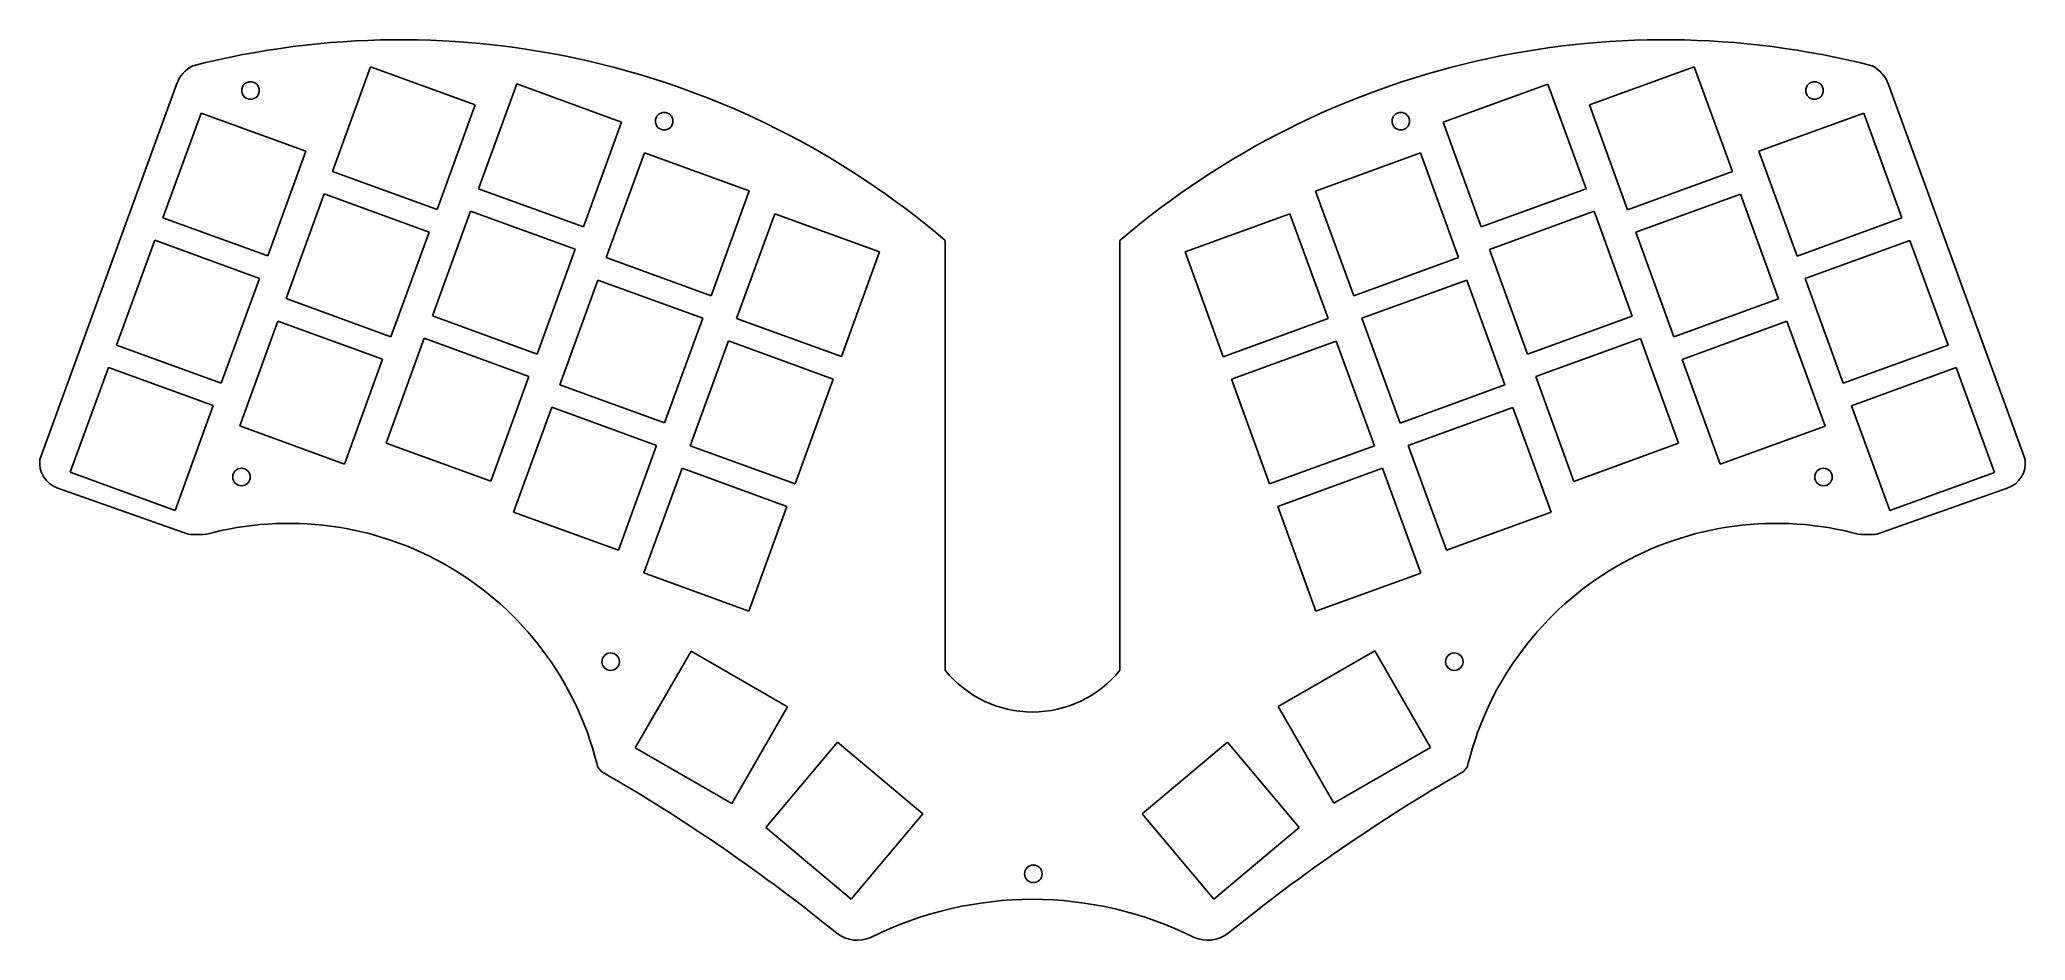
# Model space of a CAD drawing. Header units: millimetres. Extents: x 24 to 273, y -168 to -55.
import ezdxf

# ---------------------------------------------------------------- set-up
doc = ezdxf.new("R2010")
doc.units = ezdxf.units.MM
doc.layers.add('Part__Feature043', color=7, linetype='CONTINUOUS')

msp = doc.modelspace()

# ---------------------------------------------------------------- linework, layer by layer
at = {"layer": 'Part__Feature043'}
for p, q in [((42.78, -57.82), (42.78, -57.82, 1.51)), ((42.78, -57.82), (42.78, -57.82, 1.51)), ((65.03, -57.95), (60.25, -71.11)), ((65.03, -57.95, 1.51), (60.25, -71.11, 1.51)), ((65.03, -57.95, 1.51), (60.25, -71.11, 1.51)), ((65.03, -57.95), (60.25, -71.11)), ((78.19, -62.74), (65.03, -57.95)), ((78.19, -62.74, 1.51), (65.03, -57.95, 1.51)), ((65.03, -57.95), (65.03, -57.95, 1.51)), ((78.19, -62.74, 1.51), (65.03, -57.95, 1.51)), ((65.03, -57.95), (65.03, -57.95, 1.51)), ((78.19, -62.74), (65.03, -57.95)), ((231.2, -57.96), (218.04, -62.75)), ((231.2, -57.96, 1.51), (218.04, -62.75, 1.51)), ((231.2, -57.96, 1.51), (218.04, -62.75, 1.51)), ((231.2, -57.96), (218.04, -62.75)), ((235.99, -71.12), (231.2, -57.96)), ((235.99, -71.12, 1.51), (231.2, -57.96, 1.51)), ((231.2, -57.96), (231.2, -57.96, 1.51)), ((235.99, -71.12, 1.51), (231.2, -57.96, 1.51)), ((231.2, -57.96), (231.2, -57.96, 1.51)), ((235.99, -71.12), (231.2, -57.96)), ((253.5, -57.82), (253.5, -57.82, 1.51)), ((253.5, -57.82), (253.5, -57.82, 1.51)), ((23.54, -107.28), (40.7, -60.19)), ((23.54, -107.28, 1.51), (40.7, -60.19, 1.51)), ((23.54, -107.28, 1.51), (40.7, -60.19, 1.51)), ((23.54, -107.28), (40.7, -60.19)), ((40.7, -60.19), (40.7, -60.19, 1.51)), ((40.7, -60.19), (40.7, -60.19, 1.51)), ((49.97, -62.04), (49.97, -62.04, 1.51)), ((49.97, -62.04), (49.97, -62.04, 1.51)), ((83.4, -60.11), (78.61, -73.27)), ((83.4, -60.11, 1.51), (78.61, -73.27, 1.51)), ((83.4, -60.11, 1.51), (78.61, -73.27, 1.51)), ((83.4, -60.11), (78.61, -73.27)), ((96.56, -64.9), (83.4, -60.11)), ((96.56, -64.9, 1.51), (83.4, -60.11, 1.51)), ((83.4, -60.11), (83.4, -60.11, 1.51)), ((96.56, -64.9, 1.51), (83.4, -60.11, 1.51)), ((83.4, -60.11), (83.4, -60.11, 1.51)), ((96.56, -64.9), (83.4, -60.11)), ((212.83, -60.13), (199.68, -64.91)), ((212.83, -60.13, 1.51), (199.68, -64.91, 1.51)), ((212.83, -60.13, 1.51), (199.68, -64.91, 1.51)), ((212.83, -60.13), (199.68, -64.91)), ((217.62, -73.28), (212.83, -60.13)), ((217.62, -73.28, 1.51), (212.83, -60.13, 1.51)), ((212.83, -60.13), (212.83, -60.13, 1.51)), ((217.62, -73.28, 1.51), (212.83, -60.13, 1.51)), ((212.83, -60.13), (212.83, -60.13, 1.51)), ((217.62, -73.28), (212.83, -60.13)), ((246.31, -62.04), (246.31, -62.04, 1.51)), ((246.31, -62.04), (246.31, -62.04, 1.51)), ((255.58, -60.19), (272.73, -107.28)), ((255.58, -60.19, 1.51), (272.73, -107.28, 1.51)), ((255.58, -60.19), (255.58, -60.19, 1.51)), ((255.58, -60.19), (255.58, -60.19, 1.51)), ((255.58, -60.19, 1.51), (272.73, -107.28, 1.51)), ((255.58, -60.19), (272.73, -107.28)), ((43.76, -63.77), (38.97, -76.93)), ((43.76, -63.77, 1.51), (38.97, -76.93, 1.51)), ((43.76, -63.77, 1.51), (38.97, -76.93, 1.51)), ((43.76, -63.77), (38.97, -76.93)), ((56.92, -68.56), (43.76, -63.77)), ((56.92, -68.56, 1.51), (43.76, -63.77, 1.51)), ((43.76, -63.77), (43.76, -63.77, 1.51)), ((56.92, -68.56, 1.51), (43.76, -63.77, 1.51)), ((43.76, -63.77), (43.76, -63.77, 1.51)), ((56.92, -68.56), (43.76, -63.77)), ((73.4, -75.89), (78.19, -62.74)), ((73.4, -75.89, 1.51), (78.19, -62.74, 1.51)), ((73.4, -75.89, 1.51), (78.19, -62.74, 1.51)), ((73.4, -75.89), (78.19, -62.74)), ((78.19, -62.74), (78.19, -62.74, 1.51)), ((78.19, -62.74), (78.19, -62.74, 1.51)), ((218.04, -62.75), (222.83, -75.91)), ((218.04, -62.75, 1.51), (222.83, -75.91, 1.51)), ((218.04, -62.75), (218.04, -62.75, 1.51)), ((218.04, -62.75, 1.51), (222.83, -75.91, 1.51)), ((218.04, -62.75), (222.83, -75.91)), ((218.04, -62.75), (218.04, -62.75, 1.51)), ((252.48, -63.79), (239.32, -68.58)), ((252.48, -63.79, 1.51), (239.32, -68.58, 1.51)), ((252.48, -63.79, 1.51), (239.32, -68.58, 1.51)), ((252.48, -63.79), (239.32, -68.58)), ((257.26, -76.94), (252.48, -63.79)), ((257.26, -76.94, 1.51), (252.48, -63.79, 1.51)), ((252.48, -63.79), (252.48, -63.79, 1.51)), ((257.26, -76.94, 1.51), (252.48, -63.79, 1.51)), ((252.48, -63.79), (252.48, -63.79, 1.51)), ((257.26, -76.94), (252.48, -63.79)), ((91.77, -78.06), (96.56, -64.9)), ((91.77, -78.06, 1.51), (96.56, -64.9, 1.51)), ((91.77, -78.06, 1.51), (96.56, -64.9, 1.51)), ((91.77, -78.06), (96.56, -64.9)), ((96.56, -64.9), (96.56, -64.9, 1.51)), ((96.56, -64.9), (96.56, -64.9, 1.51)), ((101.9, -65.9), (101.9, -65.9, 1.51)), ((101.9, -65.9), (101.9, -65.9, 1.51)), ((194.37, -65.9), (194.37, -65.9, 1.51)), ((194.37, -65.9), (194.37, -65.9, 1.51)), ((199.68, -64.91), (204.46, -78.07)), ((199.68, -64.91, 1.51), (204.46, -78.07, 1.51)), ((199.68, -64.91), (199.68, -64.91, 1.51)), ((199.68, -64.91, 1.51), (204.46, -78.07, 1.51)), ((199.68, -64.91), (204.46, -78.07)), ((199.68, -64.91), (199.68, -64.91, 1.51)), ((52.13, -81.72), (56.92, -68.56)), ((52.13, -81.72, 1.51), (56.92, -68.56, 1.51)), ((52.13, -81.72, 1.51), (56.92, -68.56, 1.51)), ((52.13, -81.72), (56.92, -68.56)), ((56.92, -68.56), (56.92, -68.56, 1.51)), ((56.92, -68.56), (56.92, -68.56, 1.51)), ((99.41, -68.76), (94.62, -81.92)), ((99.41, -68.76, 1.51), (94.62, -81.92, 1.51)), ((99.41, -68.76, 1.51), (94.62, -81.92, 1.51)), ((99.41, -68.76), (94.62, -81.92)), ((112.56, -73.55), (99.41, -68.76)), ((112.56, -73.55, 1.51), (99.41, -68.76, 1.51)), ((99.41, -68.76), (99.41, -68.76, 1.51)), ((112.56, -73.55, 1.51), (99.41, -68.76, 1.51)), ((99.41, -68.76), (99.41, -68.76, 1.51)), ((112.56, -73.55), (99.41, -68.76)), ((196.83, -68.78), (183.67, -73.57)), ((196.83, -68.78, 1.51), (183.67, -73.57, 1.51)), ((196.83, -68.78, 1.51), (183.67, -73.57, 1.51)), ((196.83, -68.78), (183.67, -73.57)), ((201.61, -81.93), (196.83, -68.78)), ((201.61, -81.93, 1.51), (196.83, -68.78, 1.51)), ((196.83, -68.78), (196.83, -68.78, 1.51)), ((201.61, -81.93, 1.51), (196.83, -68.78, 1.51)), ((196.83, -68.78), (196.83, -68.78, 1.51)), ((201.61, -81.93), (196.83, -68.78)), ((239.32, -68.58), (244.11, -81.73)), ((239.32, -68.58, 1.51), (244.11, -81.73, 1.51)), ((239.32, -68.58), (239.32, -68.58, 1.51)), ((239.32, -68.58, 1.51), (244.11, -81.73, 1.51)), ((239.32, -68.58), (244.11, -81.73)), ((239.32, -68.58), (239.32, -68.58, 1.51)), ((60.25, -71.11), (73.4, -75.89)), ((60.25, -71.11, 1.51), (73.4, -75.89, 1.51)), ((60.25, -71.11), (60.25, -71.11, 1.51)), ((60.25, -71.11, 1.51), (73.4, -75.89, 1.51)), ((60.25, -71.11), (73.4, -75.89)), ((60.25, -71.11), (60.25, -71.11, 1.51)), ((222.83, -75.91), (235.99, -71.12)), ((222.83, -75.91, 1.51), (235.99, -71.12, 1.51)), ((222.83, -75.91, 1.51), (235.99, -71.12, 1.51)), ((222.83, -75.91), (235.99, -71.12)), ((235.99, -71.12), (235.99, -71.12, 1.51)), ((235.99, -71.12), (235.99, -71.12, 1.51)), ((59.22, -73.92), (54.43, -87.08)), ((59.22, -73.92, 1.51), (54.43, -87.08, 1.51)), ((59.22, -73.92, 1.51), (54.43, -87.08, 1.51)), ((59.22, -73.92), (54.43, -87.08)), ((72.38, -78.71), (59.22, -73.92)), ((72.38, -78.71, 1.51), (59.22, -73.92, 1.51)), ((59.22, -73.92), (59.22, -73.92, 1.51)), ((72.38, -78.71, 1.51), (59.22, -73.92, 1.51)), ((59.22, -73.92), (59.22, -73.92, 1.51)), ((72.38, -78.71), (59.22, -73.92)), ((78.61, -73.27), (91.77, -78.06)), ((78.61, -73.27, 1.51), (91.77, -78.06, 1.51)), ((78.61, -73.27), (78.61, -73.27, 1.51)), ((78.61, -73.27, 1.51), (91.77, -78.06, 1.51)), ((78.61, -73.27), (91.77, -78.06)), ((78.61, -73.27), (78.61, -73.27, 1.51)), ((107.78, -86.71), (112.56, -73.55)), ((107.78, -86.71, 1.51), (112.56, -73.55, 1.51)), ((107.78, -86.71, 1.51), (112.56, -73.55, 1.51)), ((107.78, -86.71), (112.56, -73.55)), ((112.56, -73.55), (112.56, -73.55, 1.51)), ((112.56, -73.55), (112.56, -73.55, 1.51)), ((183.67, -73.57), (188.46, -86.72)), ((183.67, -73.57, 1.51), (188.46, -86.72, 1.51)), ((183.67, -73.57), (183.67, -73.57, 1.51)), ((183.67, -73.57, 1.51), (188.46, -86.72, 1.51)), ((183.67, -73.57), (188.46, -86.72)), ((183.67, -73.57), (183.67, -73.57, 1.51)), ((204.46, -78.07), (217.62, -73.28)), ((204.46, -78.07, 1.51), (217.62, -73.28, 1.51)), ((204.46, -78.07, 1.51), (217.62, -73.28, 1.51)), ((204.46, -78.07), (217.62, -73.28)), ((217.62, -73.28), (217.62, -73.28, 1.51)), ((217.62, -73.28), (217.62, -73.28, 1.51)), ((237.01, -73.94), (223.86, -78.73)), ((237.01, -73.94, 1.51), (223.86, -78.73, 1.51)), ((237.01, -73.94, 1.51), (223.86, -78.73, 1.51)), ((237.01, -73.94), (223.86, -78.73)), ((241.8, -87.09), (237.01, -73.94)), ((241.8, -87.09, 1.51), (237.01, -73.94, 1.51)), ((237.01, -73.94), (237.01, -73.94, 1.51)), ((241.8, -87.09, 1.51), (237.01, -73.94, 1.51)), ((237.01, -73.94), (237.01, -73.94, 1.51)), ((241.8, -87.09), (237.01, -73.94)), ((38.97, -76.93), (52.13, -81.72)), ((38.97, -76.93, 1.51), (52.13, -81.72, 1.51)), ((38.97, -76.93), (38.97, -76.93, 1.51)), ((38.97, -76.93, 1.51), (52.13, -81.72, 1.51)), ((38.97, -76.93), (52.13, -81.72)), ((38.97, -76.93), (38.97, -76.93, 1.51)), ((77.59, -76.09), (72.8, -89.24)), ((77.59, -76.09, 1.51), (72.8, -89.24, 1.51)), ((77.59, -76.09, 1.51), (72.8, -89.24, 1.51)), ((77.59, -76.09), (72.8, -89.24)), ((73.4, -75.89), (73.4, -75.89, 1.51)), ((73.4, -75.89), (73.4, -75.89, 1.51)), ((90.74, -80.88), (77.59, -76.09)), ((90.74, -80.88, 1.51), (77.59, -76.09, 1.51)), ((77.59, -76.09), (77.59, -76.09, 1.51)), ((90.74, -80.88, 1.51), (77.59, -76.09, 1.51)), ((77.59, -76.09), (77.59, -76.09, 1.51)), ((90.74, -80.88), (77.59, -76.09)), ((115.78, -76.42), (110.99, -89.57)), ((115.78, -76.42, 1.51), (110.99, -89.57, 1.51)), ((115.78, -76.42, 1.51), (110.99, -89.57, 1.51)), ((115.78, -76.42), (110.99, -89.57)), ((128.93, -81.21), (115.78, -76.42)), ((128.93, -81.21, 1.51), (115.78, -76.42, 1.51)), ((115.78, -76.42), (115.78, -76.42, 1.51)), ((128.93, -81.21, 1.51), (115.78, -76.42, 1.51)), ((115.78, -76.42), (115.78, -76.42, 1.51)), ((128.93, -81.21), (115.78, -76.42)), ((180.46, -76.43), (167.3, -81.22)), ((180.46, -76.43, 1.51), (167.3, -81.22, 1.51)), ((180.46, -76.43, 1.51), (167.3, -81.22, 1.51)), ((180.46, -76.43), (167.3, -81.22)), ((185.25, -89.59), (180.46, -76.43)), ((185.25, -89.59, 1.51), (180.46, -76.43, 1.51)), ((180.46, -76.43), (180.46, -76.43, 1.51)), ((185.25, -89.59, 1.51), (180.46, -76.43, 1.51)), ((180.46, -76.43), (180.46, -76.43, 1.51)), ((185.25, -89.59), (180.46, -76.43)), ((218.65, -76.1), (205.49, -80.89)), ((218.65, -76.1, 1.51), (205.49, -80.89, 1.51)), ((218.65, -76.1, 1.51), (205.49, -80.89, 1.51)), ((218.65, -76.1), (205.49, -80.89)), ((223.43, -89.26), (218.65, -76.1)), ((223.43, -89.26, 1.51), (218.65, -76.1, 1.51)), ((218.65, -76.1), (218.65, -76.1, 1.51)), ((223.43, -89.26, 1.51), (218.65, -76.1, 1.51)), ((218.65, -76.1), (218.65, -76.1, 1.51)), ((223.43, -89.26), (218.65, -76.1)), ((222.83, -75.91), (222.83, -75.91, 1.51)), ((222.83, -75.91), (222.83, -75.91, 1.51)), ((244.11, -81.73), (257.26, -76.94)), ((244.11, -81.73, 1.51), (257.26, -76.94, 1.51)), ((244.11, -81.73, 1.51), (257.26, -76.94, 1.51)), ((244.11, -81.73), (257.26, -76.94)), ((257.26, -76.94), (257.26, -76.94, 1.51)), ((257.26, -76.94), (257.26, -76.94, 1.51)), ((37.95, -79.75), (33.16, -92.9)), ((37.95, -79.75, 1.51), (33.16, -92.9, 1.51)), ((37.95, -79.75, 1.51), (33.16, -92.9, 1.51)), ((37.95, -79.75), (33.16, -92.9)), ((51.1, -84.54), (37.95, -79.75)), ((51.1, -84.54, 1.51), (37.95, -79.75, 1.51)), ((37.95, -79.75), (37.95, -79.75, 1.51)), ((51.1, -84.54, 1.51), (37.95, -79.75, 1.51)), ((37.95, -79.75), (37.95, -79.75, 1.51)), ((51.1, -84.54), (37.95, -79.75)), ((67.59, -91.87), (72.38, -78.71)), ((67.59, -91.87, 1.51), (72.38, -78.71, 1.51)), ((67.59, -91.87, 1.51), (72.38, -78.71, 1.51)), ((67.59, -91.87), (72.38, -78.71)), ((72.38, -78.71), (72.38, -78.71, 1.51)), ((72.38, -78.71), (72.38, -78.71, 1.51)), ((91.77, -78.06), (91.77, -78.06, 1.51)), ((91.77, -78.06), (91.77, -78.06, 1.51)), ((137.17, -79.76), (137.17, -79.76, 1.51)), ((137.17, -79.76), (137.17, -79.76, 1.51)), ((137.17, -79.76, 1.51), (137.17, -133.73, 1.51)), ((137.17, -79.76), (137.17, -133.73)), ((137.17, -79.76), (137.17, -133.73)), ((137.17, -79.76, 1.51), (137.17, -133.73, 1.51)), ((159.11, -133.73), (159.11, -79.76)), ((159.11, -133.73, 1.51), (159.11, -79.76, 1.51)), ((159.11, -133.73, 1.51), (159.11, -79.76, 1.51)), ((159.11, -79.76), (159.11, -79.76, 1.51)), ((159.11, -133.73), (159.11, -79.76)), ((159.11, -79.76), (159.11, -79.76, 1.51)), ((204.46, -78.07), (204.46, -78.07, 1.51)), ((204.46, -78.07), (204.46, -78.07, 1.51)), ((223.86, -78.73), (228.65, -91.88)), ((223.86, -78.73, 1.51), (228.65, -91.88, 1.51)), ((223.86, -78.73), (223.86, -78.73, 1.51)), ((223.86, -78.73, 1.51), (228.65, -91.88, 1.51)), ((223.86, -78.73), (228.65, -91.88)), ((223.86, -78.73), (223.86, -78.73, 1.51)), ((52.13, -81.72), (52.13, -81.72, 1.51)), ((52.13, -81.72), (52.13, -81.72, 1.51)), ((85.96, -94.03), (90.74, -80.88)), ((85.96, -94.03, 1.51), (90.74, -80.88, 1.51)), ((85.96, -94.03, 1.51), (90.74, -80.88, 1.51)), ((85.96, -94.03), (90.74, -80.88)), ((90.74, -80.88), (90.74, -80.88, 1.51)), ((90.74, -80.88), (90.74, -80.88, 1.51)), ((94.62, -81.92), (107.78, -86.71)), ((94.62, -81.92, 1.51), (107.78, -86.71, 1.51)), ((94.62, -81.92), (94.62, -81.92, 1.51)), ((94.62, -81.92, 1.51), (107.78, -86.71, 1.51)), ((94.62, -81.92), (107.78, -86.71)), ((94.62, -81.92), (94.62, -81.92, 1.51)), ((124.15, -94.36), (128.93, -81.21)), ((124.15, -94.36, 1.51), (128.93, -81.21, 1.51)), ((124.15, -94.36, 1.51), (128.93, -81.21, 1.51)), ((124.15, -94.36), (128.93, -81.21)), ((128.93, -81.21), (128.93, -81.21, 1.51)), ((128.93, -81.21), (128.93, -81.21, 1.51)), ((167.3, -81.22), (172.09, -94.38)), ((167.3, -81.22, 1.51), (172.09, -94.38, 1.51)), ((167.3, -81.22), (167.3, -81.22, 1.51)), ((167.3, -81.22, 1.51), (172.09, -94.38, 1.51)), ((167.3, -81.22), (172.09, -94.38)), ((167.3, -81.22), (167.3, -81.22, 1.51)), ((188.46, -86.72), (201.61, -81.93)), ((188.46, -86.72, 1.51), (201.61, -81.93, 1.51)), ((188.46, -86.72, 1.51), (201.61, -81.93, 1.51)), ((188.46, -86.72), (201.61, -81.93)), ((201.61, -81.93), (201.61, -81.93, 1.51)), ((201.61, -81.93), (201.61, -81.93, 1.51)), ((205.49, -80.89), (210.28, -94.04)), ((205.49, -80.89, 1.51), (210.28, -94.04, 1.51)), ((205.49, -80.89), (205.49, -80.89, 1.51)), ((205.49, -80.89, 1.51), (210.28, -94.04, 1.51)), ((205.49, -80.89), (210.28, -94.04)), ((205.49, -80.89), (205.49, -80.89, 1.51)), ((244.11, -81.73), (244.11, -81.73, 1.51)), ((244.11, -81.73), (244.11, -81.73, 1.51)), ((258.29, -79.76), (245.13, -84.55)), ((258.29, -79.76, 1.51), (245.13, -84.55, 1.51)), ((258.29, -79.76, 1.51), (245.13, -84.55, 1.51)), ((258.29, -79.76), (245.13, -84.55)), ((263.08, -92.92), (258.29, -79.76)), ((263.08, -92.92, 1.51), (258.29, -79.76, 1.51)), ((258.29, -79.76), (258.29, -79.76, 1.51)), ((263.08, -92.92, 1.51), (258.29, -79.76, 1.51)), ((258.29, -79.76), (258.29, -79.76, 1.51)), ((263.08, -92.92), (258.29, -79.76)), ((46.31, -97.69), (51.1, -84.54)), ((46.31, -97.69, 1.51), (51.1, -84.54, 1.51)), ((46.31, -97.69, 1.51), (51.1, -84.54, 1.51)), ((46.31, -97.69), (51.1, -84.54)), ((51.1, -84.54), (51.1, -84.54, 1.51)), ((51.1, -84.54), (51.1, -84.54, 1.51)), ((93.59, -84.74), (88.81, -97.9)), ((93.59, -84.74, 1.51), (88.81, -97.9, 1.51)), ((93.59, -84.74, 1.51), (88.81, -97.9, 1.51)), ((93.59, -84.74), (88.81, -97.9)), ((106.75, -89.53), (93.59, -84.74)), ((106.75, -89.53, 1.51), (93.59, -84.74, 1.51)), ((93.59, -84.74), (93.59, -84.74, 1.51)), ((106.75, -89.53, 1.51), (93.59, -84.74, 1.51)), ((93.59, -84.74), (93.59, -84.74, 1.51)), ((106.75, -89.53), (93.59, -84.74)), ((245.13, -84.55), (249.92, -97.71)), ((245.13, -84.55, 1.51), (249.92, -97.71, 1.51)), ((245.13, -84.55), (245.13, -84.55, 1.51)), ((245.13, -84.55, 1.51), (249.92, -97.71, 1.51)), ((245.13, -84.55), (249.92, -97.71)), ((245.13, -84.55), (245.13, -84.55, 1.51)), ((54.43, -87.08), (67.59, -91.87)), ((54.43, -87.08, 1.51), (67.59, -91.87, 1.51)), ((54.43, -87.08), (54.43, -87.08, 1.51)), ((54.43, -87.08, 1.51), (67.59, -91.87, 1.51)), ((54.43, -87.08), (67.59, -91.87)), ((54.43, -87.08), (54.43, -87.08, 1.51)), ((107.78, -86.71), (107.78, -86.71, 1.51)), ((107.78, -86.71), (107.78, -86.71, 1.51)), ((188.46, -86.72), (188.46, -86.72, 1.51)), ((188.46, -86.72), (188.46, -86.72, 1.51)), ((202.64, -84.75), (189.48, -89.54)), ((202.64, -84.75, 1.51), (189.48, -89.54, 1.51)), ((202.64, -84.75, 1.51), (189.48, -89.54, 1.51)), ((202.64, -84.75), (189.48, -89.54)), ((207.43, -97.91), (202.64, -84.75)), ((207.43, -97.91, 1.51), (202.64, -84.75, 1.51)), ((202.64, -84.75), (202.64, -84.75, 1.51)), ((207.43, -97.91, 1.51), (202.64, -84.75, 1.51)), ((202.64, -84.75), (202.64, -84.75, 1.51)), ((207.43, -97.91), (202.64, -84.75)), ((228.65, -91.88), (241.8, -87.09)), ((228.65, -91.88, 1.51), (241.8, -87.09, 1.51)), ((228.65, -91.88, 1.51), (241.8, -87.09, 1.51)), ((228.65, -91.88), (241.8, -87.09)), ((241.8, -87.09), (241.8, -87.09, 1.51)), ((241.8, -87.09), (241.8, -87.09, 1.51)), ((72.8, -89.24), (85.96, -94.03)), ((72.8, -89.24, 1.51), (85.96, -94.03, 1.51)), ((72.8, -89.24), (72.8, -89.24, 1.51)), ((72.8, -89.24, 1.51), (85.96, -94.03, 1.51)), ((72.8, -89.24), (85.96, -94.03)), ((72.8, -89.24), (72.8, -89.24, 1.51)), ((101.96, -102.68), (106.75, -89.53)), ((101.96, -102.68, 1.51), (106.75, -89.53, 1.51)), ((101.96, -102.68, 1.51), (106.75, -89.53, 1.51)), ((101.96, -102.68), (106.75, -89.53)), ((106.75, -89.53), (106.75, -89.53, 1.51)), ((106.75, -89.53), (106.75, -89.53, 1.51)), ((110.99, -89.57), (124.15, -94.36)), ((110.99, -89.57, 1.51), (124.15, -94.36, 1.51)), ((110.99, -89.57), (110.99, -89.57, 1.51)), ((110.99, -89.57, 1.51), (124.15, -94.36, 1.51)), ((110.99, -89.57), (124.15, -94.36)), ((110.99, -89.57), (110.99, -89.57, 1.51)), ((172.09, -94.38), (185.25, -89.59)), ((172.09, -94.38, 1.51), (185.25, -89.59, 1.51)), ((172.09, -94.38, 1.51), (185.25, -89.59, 1.51)), ((172.09, -94.38), (185.25, -89.59)), ((185.25, -89.59), (185.25, -89.59, 1.51)), ((185.25, -89.59), (185.25, -89.59, 1.51)), ((189.48, -89.54), (194.27, -102.7)), ((189.48, -89.54, 1.51), (194.27, -102.7, 1.51)), ((189.48, -89.54), (189.48, -89.54, 1.51)), ((189.48, -89.54, 1.51), (194.27, -102.7, 1.51)), ((189.48, -89.54), (194.27, -102.7)), ((189.48, -89.54), (189.48, -89.54, 1.51)), ((210.28, -94.04), (223.43, -89.26)), ((210.28, -94.04, 1.51), (223.43, -89.26, 1.51)), ((210.28, -94.04, 1.51), (223.43, -89.26, 1.51)), ((210.28, -94.04), (223.43, -89.26)), ((223.43, -89.26), (223.43, -89.26, 1.51)), ((223.43, -89.26), (223.43, -89.26, 1.51)), ((53.41, -89.9), (48.62, -103.06)), ((53.41, -89.9, 1.51), (48.62, -103.06, 1.51)), ((53.41, -89.9, 1.51), (48.62, -103.06, 1.51)), ((53.41, -89.9), (48.62, -103.06)), ((66.56, -94.69), (53.41, -89.9)), ((66.56, -94.69, 1.51), (53.41, -89.9, 1.51)), ((53.41, -89.9), (53.41, -89.9, 1.51)), ((66.56, -94.69, 1.51), (53.41, -89.9, 1.51)), ((53.41, -89.9), (53.41, -89.9, 1.51)), ((66.56, -94.69), (53.41, -89.9)), ((71.77, -92.06), (66.99, -105.22)), ((71.77, -92.06, 1.51), (66.99, -105.22, 1.51)), ((71.77, -92.06, 1.51), (66.99, -105.22, 1.51)), ((71.77, -92.06), (66.99, -105.22)), ((67.59, -91.87), (67.59, -91.87, 1.51)), ((67.59, -91.87), (67.59, -91.87, 1.51)), ((84.93, -96.85), (71.77, -92.06)), ((84.93, -96.85, 1.51), (71.77, -92.06, 1.51)), ((71.77, -92.06), (71.77, -92.06, 1.51)), ((84.93, -96.85, 1.51), (71.77, -92.06, 1.51)), ((71.77, -92.06), (71.77, -92.06, 1.51)), ((84.93, -96.85), (71.77, -92.06)), ((224.46, -92.08), (211.31, -96.86)), ((224.46, -92.08, 1.51), (211.31, -96.86, 1.51)), ((224.46, -92.08, 1.51), (211.31, -96.86, 1.51)), ((224.46, -92.08), (211.31, -96.86)), ((229.25, -105.23), (224.46, -92.08)), ((229.25, -105.23, 1.51), (224.46, -92.08, 1.51)), ((224.46, -92.08), (224.46, -92.08, 1.51)), ((229.25, -105.23, 1.51), (224.46, -92.08, 1.51)), ((224.46, -92.08), (224.46, -92.08, 1.51)), ((229.25, -105.23), (224.46, -92.08)), ((228.65, -91.88), (228.65, -91.88, 1.51)), ((228.65, -91.88), (228.65, -91.88, 1.51)), ((242.83, -89.91), (229.67, -94.7)), ((242.83, -89.91, 1.51), (229.67, -94.7, 1.51)), ((242.83, -89.91, 1.51), (229.67, -94.7, 1.51)), ((242.83, -89.91), (229.67, -94.7)), ((247.62, -103.07), (242.83, -89.91)), ((247.62, -103.07, 1.51), (242.83, -89.91, 1.51)), ((242.83, -89.91), (242.83, -89.91, 1.51)), ((247.62, -103.07, 1.51), (242.83, -89.91, 1.51)), ((242.83, -89.91), (242.83, -89.91, 1.51)), ((247.62, -103.07), (242.83, -89.91)), ((33.16, -92.9), (46.31, -97.69)), ((33.16, -92.9, 1.51), (46.31, -97.69, 1.51)), ((33.16, -92.9), (33.16, -92.9, 1.51)), ((33.16, -92.9, 1.51), (46.31, -97.69, 1.51)), ((33.16, -92.9), (46.31, -97.69)), ((33.16, -92.9), (33.16, -92.9, 1.51)), ((61.77, -107.84), (66.56, -94.69)), ((61.77, -107.84, 1.51), (66.56, -94.69, 1.51)), ((61.77, -107.84, 1.51), (66.56, -94.69, 1.51)), ((61.77, -107.84), (66.56, -94.69)), ((66.56, -94.69), (66.56, -94.69, 1.51)), ((66.56, -94.69), (66.56, -94.69, 1.51)), ((85.96, -94.03), (85.96, -94.03, 1.51)), ((85.96, -94.03), (85.96, -94.03, 1.51)), ((109.96, -92.39), (105.18, -105.55)), ((109.96, -92.39, 1.51), (105.18, -105.55, 1.51)), ((109.96, -92.39, 1.51), (105.18, -105.55, 1.51)), ((109.96, -92.39), (105.18, -105.55)), ((123.12, -97.18), (109.96, -92.39)), ((123.12, -97.18, 1.51), (109.96, -92.39, 1.51)), ((109.96, -92.39), (109.96, -92.39, 1.51)), ((123.12, -97.18, 1.51), (109.96, -92.39, 1.51)), ((109.96, -92.39), (109.96, -92.39, 1.51)), ((123.12, -97.18), (109.96, -92.39)), ((124.15, -94.36), (124.15, -94.36, 1.51)), ((124.15, -94.36), (124.15, -94.36, 1.51)), ((172.09, -94.38), (172.09, -94.38, 1.51)), ((172.09, -94.38), (172.09, -94.38, 1.51)), ((186.27, -92.41), (173.12, -97.2)), ((186.27, -92.41, 1.51), (173.12, -97.2, 1.51)), ((186.27, -92.41, 1.51), (173.12, -97.2, 1.51)), ((186.27, -92.41), (173.12, -97.2)), ((191.06, -105.56), (186.27, -92.41)), ((191.06, -105.56, 1.51), (186.27, -92.41, 1.51)), ((186.27, -92.41), (186.27, -92.41, 1.51)), ((191.06, -105.56, 1.51), (186.27, -92.41, 1.51)), ((186.27, -92.41), (186.27, -92.41, 1.51)), ((191.06, -105.56), (186.27, -92.41)), ((210.28, -94.04), (210.28, -94.04, 1.51)), ((210.28, -94.04), (210.28, -94.04, 1.51)), ((229.67, -94.7), (234.46, -107.86)), ((229.67, -94.7, 1.51), (234.46, -107.86, 1.51)), ((229.67, -94.7), (229.67, -94.7, 1.51)), ((229.67, -94.7, 1.51), (234.46, -107.86, 1.51)), ((229.67, -94.7), (234.46, -107.86)), ((229.67, -94.7), (229.67, -94.7, 1.51)), ((249.92, -97.71), (263.08, -92.92)), ((249.92, -97.71, 1.51), (263.08, -92.92, 1.51)), ((249.92, -97.71, 1.51), (263.08, -92.92, 1.51)), ((249.92, -97.71), (263.08, -92.92)), ((263.08, -92.92), (263.08, -92.92, 1.51)), ((263.08, -92.92), (263.08, -92.92, 1.51)), ((32.13, -95.72), (27.34, -108.88)), ((32.13, -95.72, 1.51), (27.34, -108.88, 1.51)), ((32.13, -95.72, 1.51), (27.34, -108.88, 1.51)), ((32.13, -95.72), (27.34, -108.88)), ((45.29, -100.51), (32.13, -95.72)), ((45.29, -100.51, 1.51), (32.13, -95.72, 1.51)), ((32.13, -95.72), (32.13, -95.72, 1.51)), ((45.29, -100.51, 1.51), (32.13, -95.72, 1.51)), ((32.13, -95.72), (32.13, -95.72, 1.51)), ((45.29, -100.51), (32.13, -95.72)), ((80.14, -110.01), (84.93, -96.85)), ((80.14, -110.01, 1.51), (84.93, -96.85, 1.51)), ((80.14, -110.01, 1.51), (84.93, -96.85, 1.51)), ((80.14, -110.01), (84.93, -96.85)), ((84.93, -96.85), (84.93, -96.85, 1.51)), ((84.93, -96.85), (84.93, -96.85, 1.51)), ((118.33, -110.34), (123.12, -97.18)), ((118.33, -110.34, 1.51), (123.12, -97.18, 1.51)), ((118.33, -110.34, 1.51), (123.12, -97.18, 1.51)), ((118.33, -110.34), (123.12, -97.18)), ((123.12, -97.18), (123.12, -97.18, 1.51)), ((123.12, -97.18), (123.12, -97.18, 1.51)), ((173.12, -97.2), (177.9, -110.35)), ((173.12, -97.2, 1.51), (177.9, -110.35, 1.51)), ((173.12, -97.2), (173.12, -97.2, 1.51)), ((173.12, -97.2, 1.51), (177.9, -110.35, 1.51)), ((173.12, -97.2), (177.9, -110.35)), ((173.12, -97.2), (173.12, -97.2, 1.51)), ((211.31, -96.86), (216.09, -110.02)), ((211.31, -96.86, 1.51), (216.09, -110.02, 1.51)), ((211.31, -96.86), (211.31, -96.86, 1.51)), ((211.31, -96.86, 1.51), (216.09, -110.02, 1.51)), ((211.31, -96.86), (216.09, -110.02)), ((211.31, -96.86), (211.31, -96.86, 1.51)), ((264.1, -95.74), (250.95, -100.53)), ((264.1, -95.74, 1.51), (250.95, -100.53, 1.51)), ((264.1, -95.74, 1.51), (250.95, -100.53, 1.51)), ((264.1, -95.74), (250.95, -100.53)), ((268.89, -108.89), (264.1, -95.74)), ((268.89, -108.89, 1.51), (264.1, -95.74, 1.51)), ((264.1, -95.74), (264.1, -95.74, 1.51)), ((268.89, -108.89, 1.51), (264.1, -95.74, 1.51)), ((264.1, -95.74), (264.1, -95.74, 1.51)), ((268.89, -108.89), (264.1, -95.74)), ((46.31, -97.69), (46.31, -97.69, 1.51)), ((46.31, -97.69), (46.31, -97.69, 1.51)), ((88.81, -97.9), (101.96, -102.68)), ((88.81, -97.9, 1.51), (101.96, -102.68, 1.51)), ((88.81, -97.9), (88.81, -97.9, 1.51)), ((88.81, -97.9, 1.51), (101.96, -102.68, 1.51)), ((88.81, -97.9), (101.96, -102.68)), ((88.81, -97.9), (88.81, -97.9, 1.51)), ((194.27, -102.7), (207.43, -97.91)), ((194.27, -102.7, 1.51), (207.43, -97.91, 1.51)), ((194.27, -102.7, 1.51), (207.43, -97.91, 1.51)), ((194.27, -102.7), (207.43, -97.91)), ((207.43, -97.91), (207.43, -97.91, 1.51)), ((207.43, -97.91), (207.43, -97.91, 1.51)), ((249.92, -97.71), (249.92, -97.71, 1.51)), ((249.92, -97.71), (249.92, -97.71, 1.51)), ((40.5, -113.67), (45.29, -100.51)), ((40.5, -113.67, 1.51), (45.29, -100.51, 1.51)), ((40.5, -113.67, 1.51), (45.29, -100.51, 1.51)), ((40.5, -113.67), (45.29, -100.51)), ((45.29, -100.51), (45.29, -100.51, 1.51)), ((45.29, -100.51), (45.29, -100.51, 1.51)), ((87.78, -100.71), (82.99, -113.87)), ((87.78, -100.71, 1.51), (82.99, -113.87, 1.51)), ((87.78, -100.71, 1.51), (82.99, -113.87, 1.51)), ((87.78, -100.71), (82.99, -113.87)), ((100.94, -105.5), (87.78, -100.71)), ((100.94, -105.5, 1.51), (87.78, -100.71, 1.51)), ((87.78, -100.71), (87.78, -100.71, 1.51)), ((100.94, -105.5, 1.51), (87.78, -100.71, 1.51)), ((87.78, -100.71), (87.78, -100.71, 1.51)), ((100.94, -105.5), (87.78, -100.71)), ((208.45, -100.73), (195.3, -105.52)), ((208.45, -100.73, 1.51), (195.3, -105.52, 1.51)), ((208.45, -100.73, 1.51), (195.3, -105.52, 1.51)), ((208.45, -100.73), (195.3, -105.52)), ((213.24, -113.88), (208.45, -100.73)), ((213.24, -113.88, 1.51), (208.45, -100.73, 1.51)), ((208.45, -100.73), (208.45, -100.73, 1.51)), ((213.24, -113.88, 1.51), (208.45, -100.73, 1.51)), ((208.45, -100.73), (208.45, -100.73, 1.51)), ((213.24, -113.88), (208.45, -100.73)), ((250.95, -100.53), (255.74, -113.68)), ((250.95, -100.53, 1.51), (255.74, -113.68, 1.51)), ((250.95, -100.53), (250.95, -100.53, 1.51)), ((250.95, -100.53, 1.51), (255.74, -113.68, 1.51)), ((250.95, -100.53), (255.74, -113.68)), ((250.95, -100.53), (250.95, -100.53, 1.51)), ((48.62, -103.06), (61.77, -107.84)), ((48.62, -103.06, 1.51), (61.77, -107.84, 1.51)), ((48.62, -103.06), (48.62, -103.06, 1.51)), ((48.62, -103.06, 1.51), (61.77, -107.84, 1.51)), ((48.62, -103.06), (61.77, -107.84)), ((48.62, -103.06), (48.62, -103.06, 1.51)), ((101.96, -102.68), (101.96, -102.68, 1.51)), ((101.96, -102.68), (101.96, -102.68, 1.51)), ((194.27, -102.7), (194.27, -102.7, 1.51)), ((194.27, -102.7), (194.27, -102.7, 1.51)), ((234.46, -107.86), (247.62, -103.07)), ((234.46, -107.86, 1.51), (247.62, -103.07, 1.51)), ((234.46, -107.86, 1.51), (247.62, -103.07, 1.51)), ((234.46, -107.86), (247.62, -103.07)), ((247.62, -103.07), (247.62, -103.07, 1.51)), ((247.62, -103.07), (247.62, -103.07, 1.51)), ((66.99, -105.22), (80.14, -110.01)), ((66.99, -105.22, 1.51), (80.14, -110.01, 1.51)), ((66.99, -105.22), (66.99, -105.22, 1.51)), ((66.99, -105.22, 1.51), (80.14, -110.01, 1.51)), ((66.99, -105.22), (80.14, -110.01)), ((66.99, -105.22), (66.99, -105.22, 1.51)), ((96.15, -118.66), (100.94, -105.5)), ((96.15, -118.66, 1.51), (100.94, -105.5, 1.51)), ((96.15, -118.66, 1.51), (100.94, -105.5, 1.51)), ((96.15, -118.66), (100.94, -105.5)), ((100.94, -105.5), (100.94, -105.5, 1.51)), ((100.94, -105.5), (100.94, -105.5, 1.51)), ((105.18, -105.55), (118.33, -110.34)), ((105.18, -105.55, 1.51), (118.33, -110.34, 1.51)), ((105.18, -105.55), (105.18, -105.55, 1.51)), ((105.18, -105.55, 1.51), (118.33, -110.34, 1.51)), ((105.18, -105.55), (118.33, -110.34)), ((105.18, -105.55), (105.18, -105.55, 1.51)), ((177.9, -110.35), (191.06, -105.56)), ((177.9, -110.35, 1.51), (191.06, -105.56, 1.51)), ((177.9, -110.35, 1.51), (191.06, -105.56, 1.51)), ((177.9, -110.35), (191.06, -105.56)), ((191.06, -105.56), (191.06, -105.56, 1.51)), ((191.06, -105.56), (191.06, -105.56, 1.51)), ((195.3, -105.52), (200.09, -118.67)), ((195.3, -105.52, 1.51), (200.09, -118.67, 1.51)), ((195.3, -105.52), (195.3, -105.52, 1.51)), ((195.3, -105.52, 1.51), (200.09, -118.67, 1.51)), ((195.3, -105.52), (200.09, -118.67)), ((195.3, -105.52), (195.3, -105.52, 1.51)), ((216.09, -110.02), (229.25, -105.23)), ((216.09, -110.02, 1.51), (229.25, -105.23, 1.51)), ((216.09, -110.02, 1.51), (229.25, -105.23, 1.51)), ((216.09, -110.02), (229.25, -105.23)), ((229.25, -105.23), (229.25, -105.23, 1.51)), ((229.25, -105.23), (229.25, -105.23, 1.51)), ((23.54, -107.28), (23.54, -107.28, 1.51)), ((23.54, -107.28), (23.54, -107.28, 1.51)), ((27.34, -108.88), (40.5, -113.67)), ((27.34, -108.88, 1.51), (40.5, -113.67, 1.51)), ((27.34, -108.88), (27.34, -108.88, 1.51)), ((27.34, -108.88, 1.51), (40.5, -113.67, 1.51)), ((27.34, -108.88), (40.5, -113.67)), ((27.34, -108.88), (27.34, -108.88, 1.51)), ((61.77, -107.84), (61.77, -107.84, 1.51)), ((61.77, -107.84), (61.77, -107.84, 1.51)), ((104.15, -108.37), (99.36, -121.52)), ((104.15, -108.37, 1.51), (99.36, -121.52, 1.51)), ((104.15, -108.37, 1.51), (99.36, -121.52, 1.51)), ((104.15, -108.37), (99.36, -121.52)), ((117.31, -113.16), (104.15, -108.37)), ((117.31, -113.16, 1.51), (104.15, -108.37, 1.51)), ((104.15, -108.37), (104.15, -108.37, 1.51)), ((117.31, -113.16, 1.51), (104.15, -108.37, 1.51)), ((104.15, -108.37), (104.15, -108.37, 1.51)), ((117.31, -113.16), (104.15, -108.37)), ((192.09, -108.38), (178.93, -113.17)), ((192.09, -108.38, 1.51), (178.93, -113.17, 1.51)), ((192.09, -108.38, 1.51), (178.93, -113.17, 1.51)), ((192.09, -108.38), (178.93, -113.17)), ((196.87, -121.54), (192.09, -108.38)), ((196.87, -121.54, 1.51), (192.09, -108.38, 1.51)), ((192.09, -108.38), (192.09, -108.38, 1.51)), ((196.87, -121.54, 1.51), (192.09, -108.38, 1.51)), ((192.09, -108.38), (192.09, -108.38, 1.51)), ((196.87, -121.54), (192.09, -108.38)), ((234.46, -107.86), (234.46, -107.86, 1.51)), ((234.46, -107.86), (234.46, -107.86, 1.51)), ((255.74, -113.68), (268.89, -108.89)), ((255.74, -113.68, 1.51), (268.89, -108.89, 1.51)), ((255.74, -113.68, 1.51), (268.89, -108.89, 1.51)), ((255.74, -113.68), (268.89, -108.89)), ((268.89, -108.89), (268.89, -108.89, 1.51)), ((268.89, -108.89), (268.89, -108.89, 1.51)), ((272.73, -107.28), (272.73, -107.28, 1.51)), ((272.73, -107.28), (272.73, -107.28, 1.51)), ((42.15, -116.67), (25.78, -110.88)), ((42.15, -116.67, 1.51), (25.78, -110.88, 1.51)), ((25.78, -110.88), (25.78, -110.88, 1.51)), ((42.15, -116.67, 1.51), (25.78, -110.88, 1.51)), ((25.78, -110.88), (25.78, -110.88, 1.51)), ((42.15, -116.67), (25.78, -110.88)), ((48.84, -110.58), (48.84, -110.58, 1.51)), ((48.84, -110.58), (48.84, -110.58, 1.51)), ((80.14, -110.01), (80.14, -110.01, 1.51)), ((80.14, -110.01), (80.14, -110.01, 1.51)), ((118.33, -110.34), (118.33, -110.34, 1.51)), ((118.33, -110.34), (118.33, -110.34, 1.51)), ((177.9, -110.35), (177.9, -110.35, 1.51)), ((177.9, -110.35), (177.9, -110.35, 1.51)), ((216.09, -110.02), (216.09, -110.02, 1.51)), ((216.09, -110.02), (216.09, -110.02, 1.51)), ((247.43, -110.58), (247.43, -110.58, 1.51)), ((247.43, -110.58), (247.43, -110.58, 1.51)), ((270.49, -110.88), (254.12, -116.67)), ((270.49, -110.88, 1.51), (254.12, -116.67, 1.51)), ((270.49, -110.88, 1.51), (254.12, -116.67, 1.51)), ((270.49, -110.88), (254.12, -116.67)), ((270.49, -110.88), (270.49, -110.88, 1.51)), ((270.49, -110.88), (270.49, -110.88, 1.51)), ((40.5, -113.67), (40.5, -113.67, 1.51)), ((40.5, -113.67), (40.5, -113.67, 1.51)), ((82.99, -113.87), (96.15, -118.66)), ((82.99, -113.87, 1.51), (96.15, -118.66, 1.51)), ((82.99, -113.87), (82.99, -113.87, 1.51)), ((82.99, -113.87, 1.51), (96.15, -118.66, 1.51)), ((82.99, -113.87), (96.15, -118.66)), ((82.99, -113.87), (82.99, -113.87, 1.51)), ((112.52, -126.31), (117.31, -113.16)), ((112.52, -126.31, 1.51), (117.31, -113.16, 1.51)), ((112.52, -126.31, 1.51), (117.31, -113.16, 1.51)), ((112.52, -126.31), (117.31, -113.16)), ((117.31, -113.16), (117.31, -113.16, 1.51)), ((117.31, -113.16), (117.31, -113.16, 1.51)), ((178.93, -113.17), (183.72, -126.33)), ((178.93, -113.17, 1.51), (183.72, -126.33, 1.51)), ((178.93, -113.17), (178.93, -113.17, 1.51)), ((178.93, -113.17, 1.51), (183.72, -126.33, 1.51)), ((178.93, -113.17), (183.72, -126.33)), ((178.93, -113.17), (178.93, -113.17, 1.51)), ((200.09, -118.67), (213.24, -113.88)), ((200.09, -118.67, 1.51), (213.24, -113.88, 1.51)), ((200.09, -118.67, 1.51), (213.24, -113.88, 1.51)), ((200.09, -118.67), (213.24, -113.88)), ((213.24, -113.88), (213.24, -113.88, 1.51)), ((213.24, -113.88), (213.24, -113.88, 1.51)), ((255.74, -113.68), (255.74, -113.68, 1.51)), ((255.74, -113.68), (255.74, -113.68, 1.51)), ((42.15, -116.67), (42.15, -116.67, 1.51)), ((42.15, -116.67), (42.15, -116.67, 1.51)), ((44.34, -116.67), (44.34, -116.67, 1.51)), ((44.34, -116.67), (44.34, -116.67, 1.51)), ((251.93, -116.67), (251.93, -116.67, 1.51)), ((251.93, -116.67), (251.93, -116.67, 1.51)), ((254.12, -116.67), (254.12, -116.67, 1.51)), ((254.12, -116.67), (254.12, -116.67, 1.51)), ((96.15, -118.66), (96.15, -118.66, 1.51)), ((96.15, -118.66), (96.15, -118.66, 1.51)), ((200.09, -118.67), (200.09, -118.67, 1.51)), ((200.09, -118.67), (200.09, -118.67, 1.51)), ((99.36, -121.52), (112.52, -126.31)), ((99.36, -121.52, 1.51), (112.52, -126.31, 1.51)), ((99.36, -121.52), (99.36, -121.52, 1.51)), ((99.36, -121.52, 1.51), (112.52, -126.31, 1.51)), ((99.36, -121.52), (112.52, -126.31)), ((99.36, -121.52), (99.36, -121.52, 1.51)), ((183.72, -126.33), (196.87, -121.54)), ((183.72, -126.33, 1.51), (196.87, -121.54, 1.51)), ((183.72, -126.33, 1.51), (196.87, -121.54, 1.51)), ((183.72, -126.33), (196.87, -121.54)), ((196.87, -121.54), (196.87, -121.54, 1.51)), ((196.87, -121.54), (196.87, -121.54, 1.51)), ((112.52, -126.31), (112.52, -126.31, 1.51)), ((112.52, -126.31), (112.52, -126.31, 1.51)), ((183.72, -126.33), (183.72, -126.33, 1.51)), ((183.72, -126.33), (183.72, -126.33, 1.51)), ((105.27, -131.34), (98.27, -143.46)), ((105.27, -131.34, 1.51), (98.27, -143.46, 1.51)), ((105.27, -131.34, 1.51), (98.27, -143.46, 1.51)), ((105.27, -131.34), (98.27, -143.46)), ((117.39, -138.34), (105.27, -131.34)), ((117.39, -138.34, 1.51), (105.27, -131.34, 1.51)), ((105.27, -131.34), (105.27, -131.34, 1.51)), ((117.39, -138.34, 1.51), (105.27, -131.34, 1.51)), ((105.27, -131.34), (105.27, -131.34, 1.51)), ((117.39, -138.34), (105.27, -131.34)), ((191.11, -131.3), (178.98, -138.3)), ((191.11, -131.3, 1.51), (178.98, -138.3, 1.51)), ((191.11, -131.3, 1.51), (178.98, -138.3, 1.51)), ((191.11, -131.3), (178.98, -138.3)), ((198.11, -143.43), (191.11, -131.3)), ((198.11, -143.43, 1.51), (191.11, -131.3, 1.51)), ((191.11, -131.3), (191.11, -131.3, 1.51)), ((198.11, -143.43, 1.51), (191.11, -131.3, 1.51)), ((191.11, -131.3), (191.11, -131.3, 1.51)), ((198.11, -143.43), (191.11, -131.3)), ((95.18, -133.76), (95.18, -133.76, 1.51)), ((95.18, -133.76), (95.18, -133.76, 1.51)), ((137.17, -133.73), (137.17, -133.73, 1.51)), ((137.17, -133.73), (137.17, -133.73, 1.51)), ((159.11, -133.73), (159.11, -133.73, 1.51)), ((159.11, -133.73), (159.11, -133.73, 1.51)), ((201.09, -133.76), (201.09, -133.76, 1.51)), ((201.09, -133.76), (201.09, -133.76, 1.51)), ((110.39, -150.46), (117.39, -138.34)), ((110.39, -150.46, 1.51), (117.39, -138.34, 1.51)), ((110.39, -150.46, 1.51), (117.39, -138.34, 1.51)), ((110.39, -150.46), (117.39, -138.34)), ((117.39, -138.34), (117.39, -138.34, 1.51)), ((117.39, -138.34), (117.39, -138.34, 1.51)), ((178.98, -138.3), (185.98, -150.43)), ((178.98, -138.3, 1.51), (185.98, -150.43, 1.51)), ((178.98, -138.3), (178.98, -138.3, 1.51)), ((178.98, -138.3, 1.51), (185.98, -150.43, 1.51)), ((178.98, -138.3), (185.98, -150.43)), ((178.98, -138.3), (178.98, -138.3, 1.51)), ((98.27, -143.46), (110.39, -150.46)), ((98.27, -143.46, 1.51), (110.39, -150.46, 1.51)), ((98.27, -143.46), (98.27, -143.46, 1.51)), ((98.27, -143.46, 1.51), (110.39, -150.46, 1.51)), ((98.27, -143.46), (110.39, -150.46)), ((98.27, -143.46), (98.27, -143.46, 1.51)), ((123.65, -142.76), (114.65, -153.49)), ((123.65, -142.76, 1.51), (114.65, -153.49, 1.51)), ((123.65, -142.76, 1.51), (114.65, -153.49, 1.51)), ((123.65, -142.76), (114.65, -153.49)), ((134.37, -151.76), (123.65, -142.76)), ((134.37, -151.76, 1.51), (123.65, -142.76, 1.51)), ((123.65, -142.76), (123.65, -142.76, 1.51)), ((134.37, -151.76, 1.51), (123.65, -142.76, 1.51)), ((123.65, -142.76), (123.65, -142.76, 1.51)), ((134.37, -151.76), (123.65, -142.76)), ((172.62, -142.76), (161.9, -151.76)), ((172.62, -142.76, 1.51), (161.9, -151.76, 1.51)), ((172.62, -142.76, 1.51), (161.9, -151.76, 1.51)), ((172.62, -142.76), (161.9, -151.76)), ((181.62, -153.49), (172.62, -142.76)), ((181.62, -153.49, 1.51), (172.62, -142.76, 1.51)), ((172.62, -142.76), (172.62, -142.76, 1.51)), ((181.62, -153.49, 1.51), (172.62, -142.76, 1.51)), ((172.62, -142.76), (172.62, -142.76, 1.51)), ((181.62, -153.49), (172.62, -142.76)), ((185.98, -150.43), (198.11, -143.43)), ((185.98, -150.43, 1.51), (198.11, -143.43, 1.51)), ((185.98, -150.43, 1.51), (198.11, -143.43, 1.51)), ((185.98, -150.43), (198.11, -143.43)), ((198.11, -143.43), (198.11, -143.43, 1.51)), ((198.11, -143.43), (198.11, -143.43, 1.51)), ((93.44, -145.38), (93.44, -145.38, 1.51)), ((93.44, -145.38), (93.44, -145.38, 1.51)), ((94.34, -146.62), (94.34, -146.62, 1.51)), ((94.34, -146.62), (94.34, -146.62, 1.51)), ((201.94, -146.62), (201.94, -146.62, 1.51)), ((201.94, -146.62), (201.94, -146.62, 1.51)), ((202.84, -145.38), (202.84, -145.38, 1.51)), ((202.84, -145.38), (202.84, -145.38, 1.51)), ((110.39, -150.46), (110.39, -150.46, 1.51)), ((110.39, -150.46), (110.39, -150.46, 1.51)), ((125.37, -162.49), (134.37, -151.76)), ((125.37, -162.49, 1.51), (134.37, -151.76, 1.51)), ((125.37, -162.49, 1.51), (134.37, -151.76, 1.51)), ((125.37, -162.49), (134.37, -151.76)), ((134.37, -151.76), (134.37, -151.76, 1.51)), ((134.37, -151.76), (134.37, -151.76, 1.51)), ((161.9, -151.76), (170.9, -162.49)), ((161.9, -151.76, 1.51), (170.9, -162.49, 1.51)), ((161.9, -151.76), (161.9, -151.76, 1.51)), ((161.9, -151.76, 1.51), (170.9, -162.49, 1.51)), ((161.9, -151.76), (170.9, -162.49)), ((161.9, -151.76), (161.9, -151.76, 1.51)), ((185.98, -150.43), (185.98, -150.43, 1.51)), ((185.98, -150.43), (185.98, -150.43, 1.51)), ((114.65, -153.49), (125.37, -162.49)), ((114.65, -153.49, 1.51), (125.37, -162.49, 1.51)), ((114.65, -153.49), (114.65, -153.49, 1.51)), ((114.65, -153.49, 1.51), (125.37, -162.49, 1.51)), ((114.65, -153.49), (125.37, -162.49)), ((114.65, -153.49), (114.65, -153.49, 1.51)), ((170.9, -162.49), (181.62, -153.49)), ((170.9, -162.49, 1.51), (181.62, -153.49, 1.51)), ((170.9, -162.49, 1.51), (181.62, -153.49, 1.51)), ((170.9, -162.49), (181.62, -153.49)), ((181.62, -153.49), (181.62, -153.49, 1.51)), ((181.62, -153.49), (181.62, -153.49, 1.51)), ((148.25, -160.4), (148.25, -160.4, 1.51)), ((148.25, -160.4), (148.25, -160.4, 1.51)), ((125.37, -162.49), (125.37, -162.49, 1.51)), ((125.37, -162.49), (125.37, -162.49, 1.51)), ((170.9, -162.49), (170.9, -162.49, 1.51)), ((170.9, -162.49), (170.9, -162.49, 1.51)), ((123.6, -166.79), (123.6, -166.79, 1.51)), ((123.6, -166.79), (123.6, -166.79, 1.51)), ((172.67, -166.79), (172.67, -166.79, 1.51)), ((172.67, -166.79), (172.67, -166.79, 1.51)), ((127.85, -167.28), (127.85, -167.28, 1.51)), ((127.85, -167.28), (127.85, -167.28, 1.51)), ((168.42, -167.28), (168.42, -167.28, 1.51)), ((168.42, -167.28), (168.42, -167.28, 1.51))]:
    msp.add_line(p, q, dxfattribs=at)
for centre in [(49.97, -60.94), (49.97, -60.94, 1.51), (49.97, -60.94, 1.51), (49.97, -60.94), (246.31, -60.94), (246.31, -60.94, 1.51), (246.31, -60.94, 1.51), (246.31, -60.94), (101.9, -64.8), (101.9, -64.8, 1.51), (101.9, -64.8, 1.51), (101.9, -64.8), (194.37, -64.8), (194.37, -64.8, 1.51), (194.37, -64.8, 1.51), (194.37, -64.8), (48.84, -109.48), (48.84, -109.48, 1.51), (48.84, -109.48, 1.51), (48.84, -109.48), (247.43, -109.48), (247.43, -109.48, 1.51), (247.43, -109.48, 1.51), (247.43, -109.48), (95.18, -132.66), (95.18, -132.66, 1.51), (95.18, -132.66, 1.51), (95.18, -132.66), (201.09, -132.66), (201.09, -132.66, 1.51), (201.09, -132.66, 1.51), (201.09, -132.66), (148.25, -159.3), (148.25, -159.3, 1.51), (148.25, -159.3, 1.51), (148.25, -159.3)]:
    msp.add_circle(centre, 1.1, dxfattribs=at)
for centre, radius, start, end in [((68.79, -159.97, 1.51), 105.4, 49.5507, 104.2856), ((68.79, -159.97), 105.4, 49.5507, 104.2856), ((68.79, -159.97), 105.4, 49.5507, 104.2856), ((68.79, -159.97, 1.51), 105.4, 49.5507, 104.2856), ((227.49, -159.97), 105.4, 75.7143, 130.4493), ((227.49, -159.97, 1.51), 105.4, 75.7143, 130.4493), ((227.49, -159.97, 1.51), 105.4, 75.7143, 130.4493), ((227.49, -159.97), 105.4, 75.7143, 130.4493), ((44.62, -61.55, 1.51), 4.16, 116.4107, 160.9617), ((44.62, -61.55), 4.16, 116.4107, 160.9617), ((44.62, -61.55), 4.16, 116.4107, 160.9617), ((44.62, -61.55, 1.51), 4.16, 116.4107, 160.9617), ((251.65, -61.55), 4.16, 19.0383, 63.5892), ((251.65, -61.55, 1.51), 4.16, 19.0383, 63.5892), ((251.65, -61.55, 1.51), 4.16, 19.0383, 63.5892), ((251.65, -61.55), 4.16, 19.0383, 63.5892), ((26.86, -107.71), 3.35, 172.5093, -108.7789), ((26.86, -107.71, 1.51), 3.35, 172.5093, -108.7789), ((26.86, -107.71, 1.51), 3.35, 172.5093, -108.7789), ((26.86, -107.71), 3.35, 172.5093, -108.7789), ((269.42, -107.71), 3.35, -71.2175, 7.4849), ((269.42, -107.71, 1.51), 3.35, -71.2175, 7.4849), ((269.42, -107.71, 1.51), 3.35, -71.2175, 7.4849), ((269.42, -107.71), 3.35, -71.2175, 7.4849), ((43.25, -89.34), 27.35, -92.2915, -87.7085), ((43.25, -89.34, 1.51), 27.35, -92.2915, -87.7085), ((43.25, -89.34, 1.51), 27.35, -92.2915, -87.7085), ((43.25, -89.34), 27.35, -92.2915, -87.7085), ((54.76, -155.18), 39.89, 14.2133, 105.1454), ((54.76, -155.18, 1.51), 39.89, 14.2133, 105.1454), ((54.76, -155.18), 39.89, 14.2133, 105.1454), ((54.76, -155.18, 1.51), 39.89, 14.2133, 105.1454), ((241.51, -155.18), 39.89, 74.8546, 165.7867), ((241.51, -155.18, 1.51), 39.89, 74.8546, 165.7867), ((241.51, -155.18), 39.89, 74.8546, 165.7867), ((241.51, -155.18, 1.51), 39.89, 74.8546, 165.7867), ((253.02, -89.34), 27.35, -92.2913, -87.7086), ((253.02, -89.34, 1.51), 27.35, -92.2913, -87.7086), ((253.02, -89.34, 1.51), 27.35, -92.2913, -87.7086), ((253.02, -89.34), 27.35, -92.2913, -87.7086), ((148.14, -124.9), 14.08, -141.152, -38.848), ((148.14, -124.9, 1.51), 14.08, -141.152, -38.848), ((148.14, -124.9), 14.08, -141.152, -38.848), ((148.14, -124.9, 1.51), 14.08, -141.152, -38.848), ((95.11, -145.11), 1.7, -170.933, -117.2475), ((95.11, -145.11, 1.51), 1.7, -170.933, -117.2475), ((95.11, -145.11, 1.51), 1.7, -170.933, -117.2475), ((95.11, -145.11), 1.7, -170.933, -117.2475), ((-18.81, -342.18), 225.93, 50.9238, 59.9455), ((-18.81, -342.18, 1.51), 225.93, 50.9238, 59.9455), ((-18.81, -342.18), 225.93, 50.9238, 59.9455), ((-18.81, -342.18, 1.51), 225.93, 50.9238, 59.9455), ((315.09, -342.18), 225.93, 120.0546, 129.0761), ((315.09, -342.18, 1.51), 225.93, 120.0546, 129.0761), ((315.09, -342.18), 225.93, 120.0546, 129.0761), ((315.09, -342.18, 1.51), 225.93, 120.0546, 129.0761), ((201.16, -145.11), 1.7, -62.7514, -9.0686), ((201.16, -145.11, 1.51), 1.7, -62.7514, -9.0686), ((201.16, -145.11, 1.51), 1.7, -62.7514, -9.0686), ((201.16, -145.11), 1.7, -62.7514, -9.0686), ((148.14, -207.9), 45.4, 63.4606, 116.5393), ((148.14, -207.9, 1.51), 45.4, 63.4606, 116.5393), ((148.14, -207.9), 45.4, 63.4606, 116.5393), ((148.14, -207.9, 1.51), 45.4, 63.4606, 116.5393), ((126.15, -163.44), 4.2, -127.2573, -66.0865), ((126.15, -163.44, 1.51), 4.2, -127.2573, -66.0865), ((126.15, -163.44, 1.51), 4.2, -127.2573, -66.0865), ((126.15, -163.44), 4.2, -127.2573, -66.0865), ((170.13, -163.44), 4.2, -113.9135, -52.7427), ((170.13, -163.44, 1.51), 4.2, -113.9135, -52.7427), ((170.13, -163.44, 1.51), 4.2, -113.9135, -52.7427), ((170.13, -163.44), 4.2, -113.9135, -52.7427)]:
    msp.add_arc(centre, radius, start, end, dxfattribs=at)

doc.saveas('drawing.dxf')
